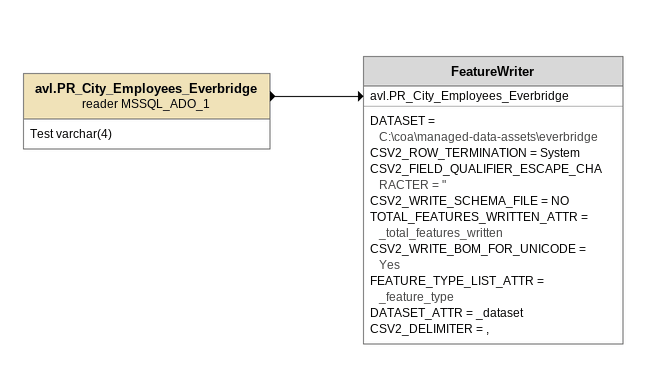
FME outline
avl.PR_City_Employees_Everbridge (reader MSSQL_ADO_1)
    attributes: Test varchar(4)
    -> FeatureWriter [avl.PR_City_Employees_Everbridge]
FeatureWriter
    DATASET = C:\coa\managed-data-assets\everbridge
    CSV2_ROW_TERMINATION = System
    CSV2_FIELD_QUALIFIER_ESCAPE_CHARACTER = "
    CSV2_WRITE_SCHEMA_FILE = NO
    TOTAL_FEATURES_WRITTEN_ATTR = _total_features_written
    CSV2_WRITE_BOM_FOR_UNICODE = Yes
    FEATURE_TYPE_LIST_ATTR = _feature_type
    DATASET_ATTR = _dataset
    CSV2_DELIMITER = ,
